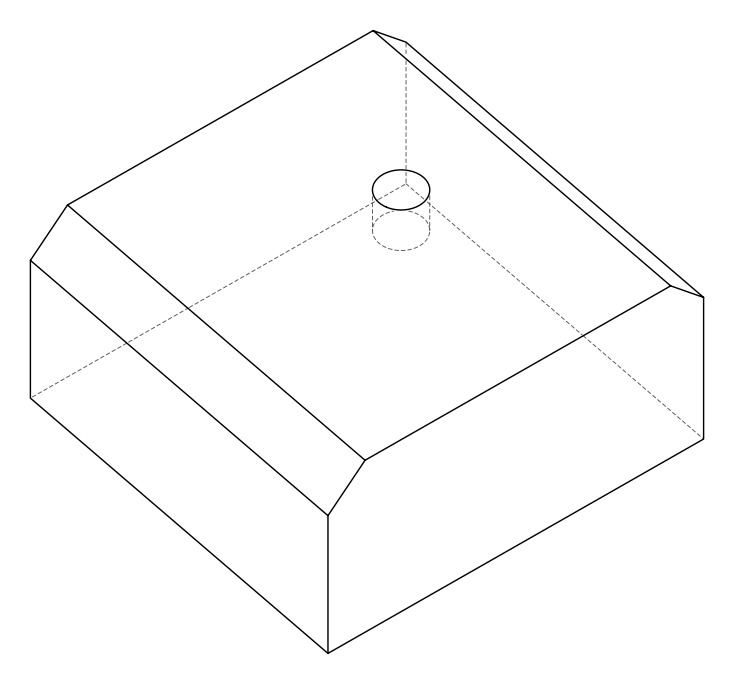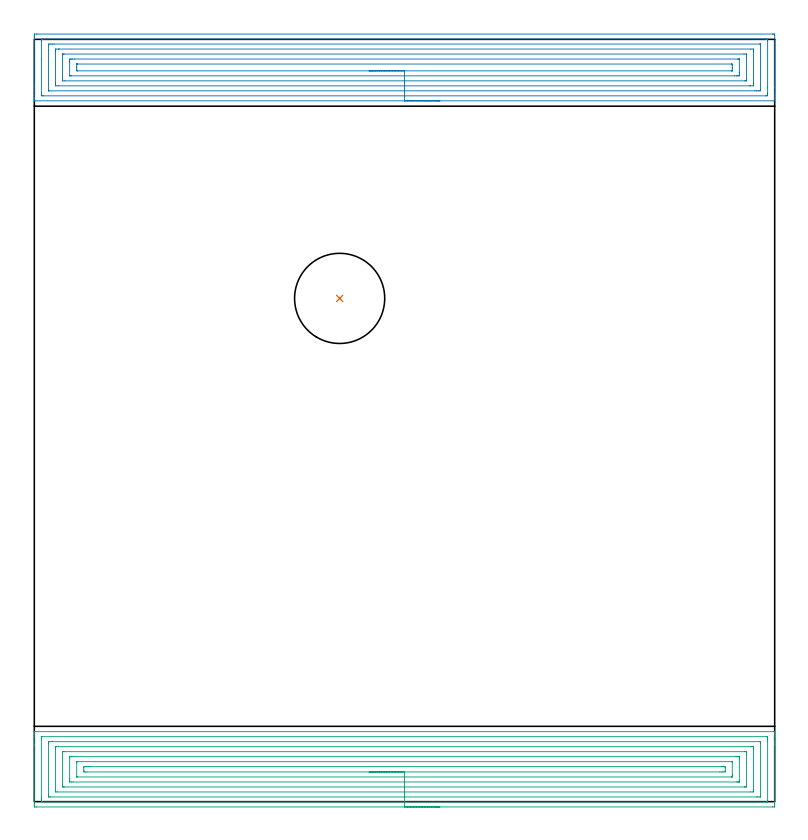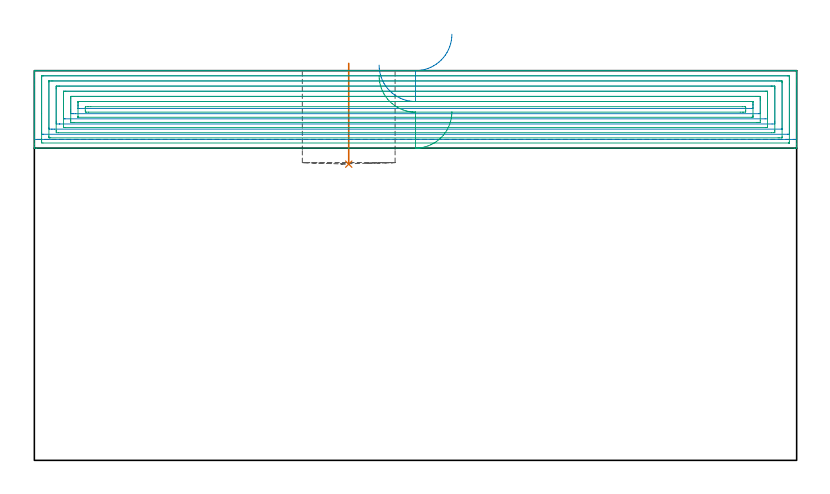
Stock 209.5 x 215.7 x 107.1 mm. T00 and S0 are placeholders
(PLAN: 3 operations, 1 tool changes, 25.9 min)
(1 INDEXABLE_INSERT_DRILL_BLIND_HOLE_FROM_SOLID | STEP1POCKET | NXT0302_022 | 0.11 min | 12968 mm3)
(2 AREA_MILL | FG_CHAMFER_SURFACE | UGT0205_001 | 12.06 min | 37417 mm3)
(3 AREA_MILL_1 | FG_CHAMFER_SURFACE_1 | UGT0205_001 | 13.73 min | 47525 mm3)
(TOOL NXT0302_022 | Index. Insert Drill 25.5mm [880-D2550L25-03] | D25.5 PA176 FL77 Z2)
(TOOL UGT0205_001 | Chamfer Mill 20 x 3 x 45 deg. | D20 FL50 Z2)
(OP 1 INDEXABLE_INSERT_DRILL_BLIND_HOLE_FROM_SOLID)
G17 G21 G94 G90
T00 M6
G54
G17 G0 G90 X86.4 Y142.4 S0 M3
G43 Z117.1 H1
G94 G81 G98 Z81.4 F250. R109.1
G80
M5
M2
(OP 2 AREA_MILL)
G17 G21 G94 G90
T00 M6
G54
G17 G0 G90 X114.75 Y198.3 S1061 M3
G43 Z117.1 H0
G94 G1 X114.712 Z116.228 F250.
X114.598 Z115.363
X114.409 Z114.512
X114.147 Z113.68
X113.813 Z112.874
X113.41 Z112.1
X112.942 Z111.364
X112.41 Z110.672
X111.821 Z110.029
X111.178 Z109.44
X110.486 Z108.908
X109.75 Z108.44
X108.976 Z108.037
X108.17 Z107.703
X107.338 Z107.441
X106.486 Z107.252
X105.622 Z107.138
X104.75 Z107.1
X0.177
X0.01 Y198.303 Z107.088
X0.007 Y198.343 Z107.048
X0. Y198.743 Z106.656
Y199.043 Z106.357
Y199.748 Z105.647
Y200.99 Z104.407
Y202.415 Z102.98
Y216.373 Z89.025
X0.002 Y216.641 Z88.756
X0.008 Y217.192 Z88.206
X0.068 Y217.194 Z88.204
X0.624 Y217.2 Z88.2
X208.876
X209.211 Y217.197 Z88.202
X209.49 Y217.192 Z88.206
X209.5 Y216.909 Z88.488
Y202.147 Z103.248
Y199.748 Z105.647
Y199.043 Z106.357
Y198.743 Z106.656
Y198.345 Z107.046
X209.491 Y198.303 Z107.088
X209.323 Y198.3 Z107.1
X104.75
Y199.714 Z105.686
X2.445 Y199.715 Z105.685
X2.412 Y199.716 Z105.684
X2.01 Y199.748 Z105.652
X2.001 Y200.156 Z105.244
X2. Y210.075 Z95.325
X2.001 Y215.271 Z90.129
X2.01 Y215.752 Z89.648
X2.38 Y215.784 Z89.616
X2.412 Y215.785 Z89.615
X207.055
X207.088 Y215.784 Z89.616
X207.49 Y215.752 Z89.648
X207.499 Y215.344 Z90.056
X207.5 Y202.006 Z103.394
Y200.637 Z104.763
X207.499 Y200.229 Z105.171
X207.49 Y199.748 Z105.652
X207.12 Y199.716 Z105.684
X207.088 Y199.715 Z105.685
X104.75 Y199.714 Z105.686
Y201.128 Z104.272
X4.199 Y201.129 Z104.271
X4.066 Y201.13 Z104.27
X4.019 Y201.133 Z104.267
X4.013 Y201.134 Z104.266
X4.009 Y201.149 Z104.251
X4.004 Y201.196 Z104.204
X4.001 Y201.328 Z104.072
Y213.974 Z91.426
X4.003 Y214.169 Z91.231
X4.01 Y214.363 Z91.037
X4.199 Y214.366 Z91.034
X4.695 Y214.37 Z91.03
X5.093 Y214.371 Z91.029
X5.587
X205.301
X205.434 Y214.37 Z91.03
X205.481 Y214.367 Z91.033
X205.487 Y214.366 Z91.034
X205.491 Y214.351 Z91.049
X205.496 Y214.304 Z91.096
X205.499 Y214.172 Z91.228
Y201.526 Z103.874
X205.497 Y201.331 Z104.069
X205.49 Y201.137 Z104.263
X205.301 Y201.134 Z104.266
X204.805 Y201.13 Z104.27
X204.407 Y201.129 Z104.271
X203.913 Y201.128 Z104.272
X104.75
Y202.543 Z102.857
X6.752
X6.086 Y202.548 Z102.852
X6.013 Y202.55 Z102.85
X6.008 Y202.647 Z102.753
X6.003 Y202.862 Z102.538
X6. Y203.291 Z102.109
Y212.182 Z93.218
X6.004 Y212.634 Z92.766
X6.01 Y212.852 Z92.548
X6.015 Y212.95 Z92.45
X6.119 Y212.953 Z92.447
X6.881 Y212.957 Z92.443
X7.009
X202.748
X203.414 Y212.952 Z92.448
X203.487 Y212.95 Z92.45
X203.492 Y212.853 Z92.547
X203.497 Y212.638 Z92.762
X203.5 Y212.209 Z93.191
Y203.318 Z102.082
X203.496 Y202.866 Z102.534
X203.49 Y202.648 Z102.752
X203.485 Y202.549 Z102.851
X203.381 Y202.547 Z102.853
X202.619 Y202.543 Z102.857
X202.491
X104.75
Y203.957 Z101.443
X8.668
X8.011 Y203.958 Z101.442
X8.008 Y203.96 Z101.44
X8.002 Y203.967 Z101.433
X8.001 Y204.194 Z101.206
X8. Y204.858 Z100.542
Y211.306 Z94.094
X8.002 Y211.473 Z93.927
X8.005 Y211.514 Z93.886
X8.009 Y211.53 Z93.87
X8.036 Y211.536 Z93.864
X8.193 Y211.54 Z93.86
X8.431 Y211.543 Z93.857
X200.832
X201.489 Y211.542 Z93.858
X201.492 Y211.54 Z93.86
X201.498 Y211.533 Z93.867
X201.499 Y211.306 Z94.094
X201.5 Y210.642 Z94.758
Y204.194 Z101.206
X201.498 Y204.027 Z101.373
X201.495 Y203.986 Z101.414
X201.491 Y203.97 Z101.43
X201.464 Y203.964 Z101.436
X201.308 Y203.96 Z101.44
X201.069 Y203.957 Z101.443
X104.75
Y205.371 Z100.029
X10.456
X10.165 Y205.372 Z100.028
X10.067 Y205.375 Z100.025
X10.02 Y205.378 Z100.022
X10.009 Y205.383 Z100.017
X10.007 Y205.395 Z100.005
X10.001 Y205.535 Z99.865
X10. Y209.092 Z96.308
X10.002 Y209.528 Z95.872
X10.005 Y209.976 Z95.424
X10.013 Y210.122 Z95.278
X10.154 Y210.124 Z95.276
X10.456 Y210.127 Z95.273
X10.746 Y210.129 Z95.271
X11.35
X199.044
X199.335 Y210.128 Z95.272
X199.433 Y210.125 Z95.275
X199.48 Y210.122 Z95.278
X199.491 Y210.117 Z95.283
X199.493 Y210.105 Z95.295
X199.499 Y209.965 Z95.435
X199.5 Y206.408 Z98.992
X199.498 Y205.972 Z99.428
X199.495 Y205.524 Z99.876
X199.487 Y205.378 Z100.022
X199.346 Y205.376 Z100.024
X199.044 Y205.373 Z100.027
X198.754 Y205.371 Z100.029
X198.15
X104.75
Y206.785 Z98.615
X12.243 Y206.786 Z98.614
X12.167 Y206.788 Z98.612
X12.024 Y206.792 Z98.608
X12.01 Y206.861 Z98.539
X12.003 Y207.1 Z98.3
X12.001 Y207.75 Z97.65
X12. Y207.992 Z97.408
X12.004 Y208.639 Z96.761
X12.007 Y208.699 Z96.701
X12.009 Y208.708 Z96.692
X12.042 Y208.711 Z96.689
X12.092 Y208.713 Z96.687
X12.168 Y208.714 Z96.686
X12.243 Y208.715 Z96.685
X197.257 Y208.714 Z96.686
X197.333 Y208.712 Z96.688
X197.476 Y208.708 Z96.692
X197.49 Y208.639 Z96.761
X197.497 Y208.401 Z96.999
X197.499 Y207.75 Z97.65
X197.5 Y207.508 Z97.892
X197.496 Y206.861 Z98.539
X197.493 Y206.801 Z98.599
X197.491 Y206.792 Z98.608
X197.459 Y206.789 Z98.611
X197.409 Y206.787 Z98.613
X197.332 Y206.786 Z98.615
X197.257 Y206.785
X104.75
X103.878 Z98.653
X103.014 Z98.767
X102.162 Z98.955
X101.33 Z99.218
X100.524 Z99.552
X99.75 Z99.954
X99.014 Z100.423
X98.322 Z100.954
X97.679 Z101.544
X97.09 Z102.187
X96.558 Z102.879
X96.09 Z103.615
X95.687 Z104.389
X95.353 Z105.195
X95.091 Z106.027
X94.902 Z106.878
X94.788 Z107.743
X94.75 Z108.615
G0 Z117.1
M5
M2
(OP 3 AREA_MILL_1)
G17 G21 G94 G90
T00 M6
G54
G17 G0 G90 X114.75 Y-1.5 S1061 M3
G43 Z117.1 H0
Z95.8
G94 G1 X114.712 Z94.928 F250.
X114.598 Z94.064
X114.409 Z93.212
X114.147 Z92.38
X113.813 Z91.574
X113.41 Z90.8
X112.942 Z90.064
X112.41 Z89.372
X111.821 Z88.729
X111.178 Z88.14
X110.486 Z87.608
X109.75 Z87.14
X108.976 Z86.737
X108.17 Z86.403
X107.338 Z86.141
X106.486 Z85.952
X105.622 Z85.838
X104.75 Z85.8
X0.624
X0.138 Y-1.495 Z85.803
X0.009 Y-1.492 Z85.806
X0.004 Y-1.015 Z86.283
X0. Y-0.397 Z86.9
Y16.046 Z103.341
Y18.431 Z105.726
Y19.132 Z106.431
Y19.415 Z106.715
X0.008 Y19.783 Z107.075
X0.009 Y19.797 Z107.088
X0.177 Y19.8 Z107.1
X209.323
X209.491 Y19.797 Z107.088
X209.492 Y19.783 Z107.075
X209.5 Y19.415 Z106.715
Y19.131 Z106.431
Y18.431 Z105.726
Y17.196 Z104.493
Y16.663 Z103.957
Y16.046 Z103.341
Y-0.398 Z86.9
X209.495 Y-1.015 Z86.283
X209.491 Y-1.492 Z85.806
X209.362 Y-1.495 Z85.803
X208.876 Y-1.5 Z85.8
X104.75
Y-0.086 Z87.214
X2.366 Y-0.085 Z87.215
X2.018 Y-0.079 Z87.221
X2.01 Y0.033 Z87.333
X2.003 Y0.274 Z87.574
X2.001 Y0.753 Z88.053
X2. Y1.16 Z88.46
X2.001 Y17.953 Z105.253
X2.008 Y18.36 Z105.66
X2.011 Y18.38 Z105.68
X2.016 Y18.382 Z105.682
X2.041 Y18.384 Z105.684
X2.094 Y18.385 Z105.685
X2.2 Y18.386 Z105.686
X207.135 Y18.385 Z105.685
X207.482 Y18.379 Z105.679
X207.49 Y18.267 Z105.567
X207.497 Y18.026 Z105.326
X207.499 Y17.547 Z104.847
X207.5 Y17.14 Z104.44
X207.499 Y0.347 Z87.647
X207.492 Y-0.061 Z87.239
X207.489 Y-0.08 Z87.22
X207.484 Y-0.082 Z87.218
X207.459 Y-0.084 Z87.216
X207.406 Y-0.085 Z87.215
X207.3 Y-0.086 Z87.214
X104.75
Y1.328 Z88.628
X4.511 Y1.329 Z88.629
X4.199 Y1.33 Z88.63
X4.096 Y1.332 Z88.632
X4.021 Y1.335 Z88.635
X4.01 Y1.44 Z88.74
X4.004 Y1.637 Z88.937
X4.001 Y1.833 Z89.133
Y16.663 Z103.963
X4.002 Y16.858 Z104.158
X4.008 Y16.925 Z104.225
X4.014 Y16.965 Z104.265
X4.044 Y16.966 Z104.266
X4.199 Y16.968 Z104.268
X4.781 Y16.971 Z104.271
X5.093
X204.989
X205.301 Y16.969 Z104.269
X205.404 Y16.968 Z104.268
X205.479 Y16.965 Z104.265
X205.49 Y16.859 Z104.159
X205.495 Y16.663 Z103.963
X205.499 Y16.467 Z103.767
Y1.637 Z88.937
X205.498 Y1.442 Z88.742
X205.492 Y1.375 Z88.675
X205.486 Y1.335 Z88.635
X205.456 Y1.334 Z88.634
X205.301 Y1.331 Z88.631
X204.719 Y1.329 Z88.629
X204.407 Y1.328 Z88.628
X104.75
Y2.743 Z90.043
X6.656
X6.126 Y2.75 Z90.05
X6.01 Y2.761 Z90.061
X6.004 Y2.967 Z90.267
X6. Y3.392 Z90.692
Y14.882 Z102.182
X6.004 Y15.331 Z102.631
X6.01 Y15.542 Z102.842
X6.218 Y15.551 Z102.851
X6.881 Y15.557 Z102.857
X202.844
X203.374 Y15.55 Z102.85
X203.49 Y15.539 Z102.839
X203.496 Y15.333 Z102.633
X203.5 Y14.908 Z102.208
Y3.418 Z90.718
X203.496 Y2.969 Z90.269
X203.49 Y2.758 Z90.058
X203.282 Y2.749 Z90.049
X202.619 Y2.743 Z90.043
X104.75
Y4.157 Z91.457
X8.535
X8.268 Y4.16 Z91.46
X8.092 Y4.164 Z91.464
X8.009 Y4.173 Z91.473
X8.007 Y4.195 Z91.495
X8.004 Y4.289 Z91.589
X8. Y4.949 Z92.249
Y5.173 Z92.473
Y13.788 Z101.088
X8.003 Y14.011 Z101.311
X8.006 Y14.094 Z101.394
X8.009 Y14.129 Z101.429
X8.136 Y14.136 Z101.436
X8.402 Y14.141 Z101.441
X8.535 Y14.143 Z101.443
X200.965
X201.231 Y14.14 Z101.44
X201.408 Y14.136 Z101.436
X201.491 Y14.127 Z101.427
X201.493 Y14.105 Z101.405
X201.496 Y14.011 Z101.311
X201.5 Y13.351 Z100.651
Y13.127 Z100.427
Y4.512 Z91.812
X201.497 Y4.289 Z91.589
X201.494 Y4.206 Z91.506
X201.491 Y4.171 Z91.471
X201.364 Y4.164 Z91.464
X201.098 Y4.159 Z91.459
X200.965 Y4.157 Z91.457
X104.75
Y5.571 Z92.871
X10.946
X10.456 Y5.573 Z92.873
X10.047 Y5.577 Z92.877
X10.01 Y5.58 Z92.88
X10.004 Y5.619 Z92.919
X10.001 Y6.056 Z93.356
X10. Y6.507 Z93.807
X10.002 Y12.244 Z99.544
X10.005 Y12.689 Z99.989
X10.01 Y12.719 Z100.019
X10.029 Y12.722 Z100.022
X10.088 Y12.725 Z100.025
X10.21 Y12.728 Z100.028
X10.456 Y12.729 Z100.029
X10.859
X198.554
X199.044 Y12.727 Z100.027
X199.453 Y12.723 Z100.023
X199.49 Y12.72 Z100.02
X199.496 Y12.681 Z99.981
X199.499 Y12.244 Z99.544
X199.5 Y11.793 Z99.093
X199.498 Y6.056 Z93.356
X199.495 Y5.611 Z92.911
X199.49 Y5.581 Z92.881
X199.471 Y5.578 Z92.878
X199.412 Y5.575 Z92.875
X199.29 Y5.572 Z92.872
X199.044 Y5.571 Z92.871
X198.641
X104.75
Y6.985 Z94.285
X12.198 Y6.986 Z94.286
X12.046 Y6.99 Z94.29
X12.015 Y6.992 Z94.292
X12.007 Y7.01 Z94.31
X12.002 Y7.036 Z94.336
X12. Y7.064 Z94.364
Y7.181 Z94.481
Y10.957 Z98.257
X12.002 Y11.117 Z98.417
X12.008 Y11.245 Z98.545
X12.014 Y11.309 Z98.609
X12.032 Y11.31 Z98.61
X12.243 Y11.314 Z98.614
X12.289 Y11.315 Z98.615
X197.303 Y11.314 Z98.614
X197.454 Y11.31 Z98.61
X197.485 Y11.308 Z98.608
X197.493 Y11.29 Z98.59
X197.498 Y11.263 Z98.563
X197.5 Y11.236 Z98.536
Y11.119 Z98.419
Y7.584 Z94.884
Y7.343 Z94.643
X197.498 Y7.183 Z94.483
X197.492 Y7.055 Z94.355
X197.486 Y6.991 Z94.291
X197.468 Y6.99 Z94.29
X197.257 Y6.986 Z94.286
X197.211 Y6.985 Z94.285
X104.75
Y8.4 Z95.7
X14.925
X14.34 Y8.402 Z95.702
X14.031 Y8.407 Z95.707
X14.003 Y8.708 Z96.008
X14.001 Y8.738 Z96.038
Y9.592 Z96.892
X14.002 Y9.621 Z96.921
X14.031 Y9.893 Z97.193
X14.614 Y9.899 Z97.199
X14.925 Y9.9 Z97.2
X15.507
X194.575
X195.16 Y9.898 Z97.198
X195.469 Y9.893 Z97.193
X195.497 Y9.592 Z96.892
X195.499 Y9.562 Z96.862
Y8.708 Z96.008
X195.498 Y8.679 Z95.979
X195.469 Y8.407 Z95.707
X194.886 Y8.401 Z95.701
X194.575 Y8.4 Z95.7
X193.994
X104.75
X103.878 Z95.738
X103.014 Z95.851
X102.162 Z96.04
X101.33 Z96.303
X100.524 Z96.636
X99.75 Z97.039
X99.014 Z97.508
X98.322 Z98.039
X97.679 Z98.628
X97.09 Z99.272
X96.558 Z99.964
X96.09 Z100.7
X95.687 Z101.473
X95.353 Z102.279
X95.091 Z103.111
X94.902 Z103.963
X94.788 Z104.828
X94.75 Z105.7
G0 Z117.1
M5
M2
